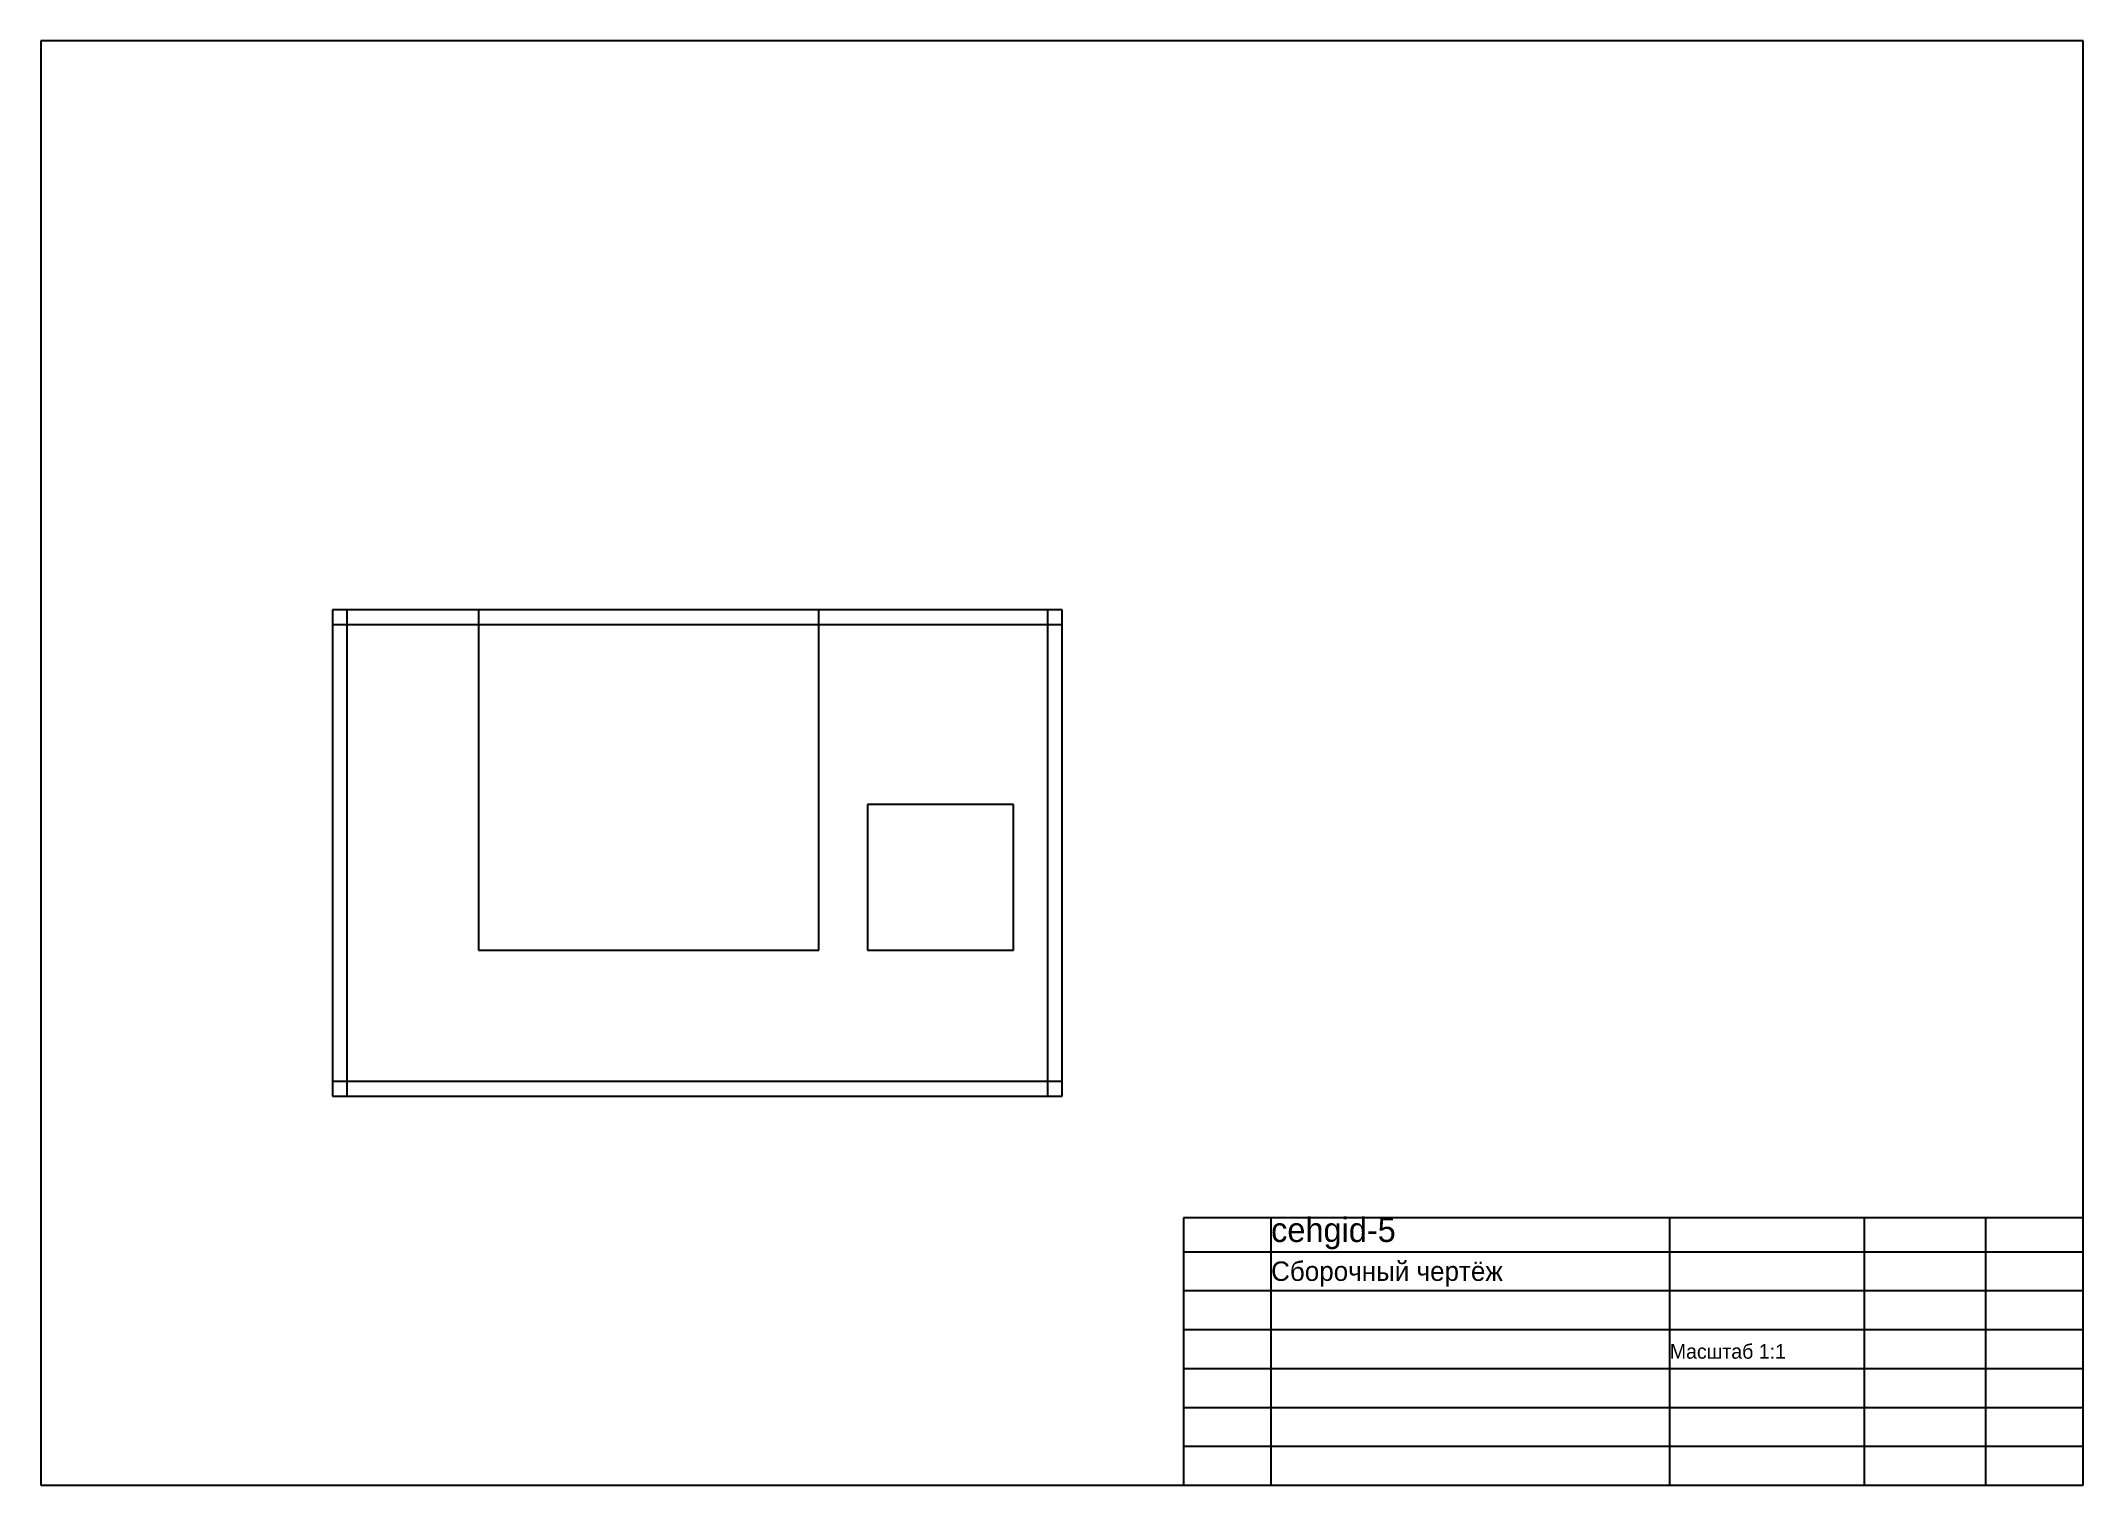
# Model space of a CAD drawing. Header units: metres. Extents: x 0 to 420, y 0 to 297.
import ezdxf

# ---------------------------------------------------------------- set-up
doc = ezdxf.new("R2010")
doc.units = ezdxf.units.M

msp = doc.modelspace()

# ---------------------------------------------------------------- linework, layer by layer
for p, q in [((420, 297), (0, 297)), ((0, 297), (0, 0)), ((420, 0), (420, 297)), ((210, 180), (60, 180)), ((60, 180), (60, 80)), ((63, 180), (60, 180)), ((60, 180), (60, 80)), ((210, 180), (60, 180)), ((60, 180), (60, 177)), ((60, 177), (210, 177)), ((63, 80), (63, 180)), ((160, 180), (90, 180)), ((90, 180), (90, 110)), ((160, 110), (160, 180)), ((210, 180), (207, 180)), ((207, 180), (207, 80)), ((210, 80), (210, 180)), ((210, 80), (210, 180)), ((210, 177), (210, 180)), ((200, 140), (170, 140)), ((170, 140), (170, 110)), ((200, 110), (200, 140)), ((90, 110), (160, 110)), ((170, 110), (200, 110)), ((210, 83), (60, 83)), ((60, 83), (60, 80)), ((60, 80), (210, 80)), ((60, 80), (63, 80)), ((60, 80), (210, 80)), ((207, 80), (210, 80)), ((210, 80), (210, 83)), ((420, 55), (235, 55)), ((235, 55), (235, 0)), ((253, 0), (253, 55)), ((335, 0), (335, 55)), ((375, 0), (375, 55)), ((400, 0), (400, 55)), ((420, 0), (420, 55)), ((235, 48), (420, 48)), ((235, 40), (420, 40)), ((235, 32), (420, 32)), ((235, 24), (420, 24)), ((235, 16), (420, 16)), ((235, 8), (420, 8)), ((0, 0), (420, 0)), ((235, 0), (420, 0))]:
    msp.add_line(p, q)

# ---------------------------------------------------------------- texts
for s, height, p in [('cehgid-5', 5, (253, 50)), ('Сборочный чертёж', 4, (253, 42)), ('Масштаб 1:1', 3, (335, 26))]:
    msp.add_text(s, height=height).set_placement(p)

doc.saveas('drawing.dxf')
